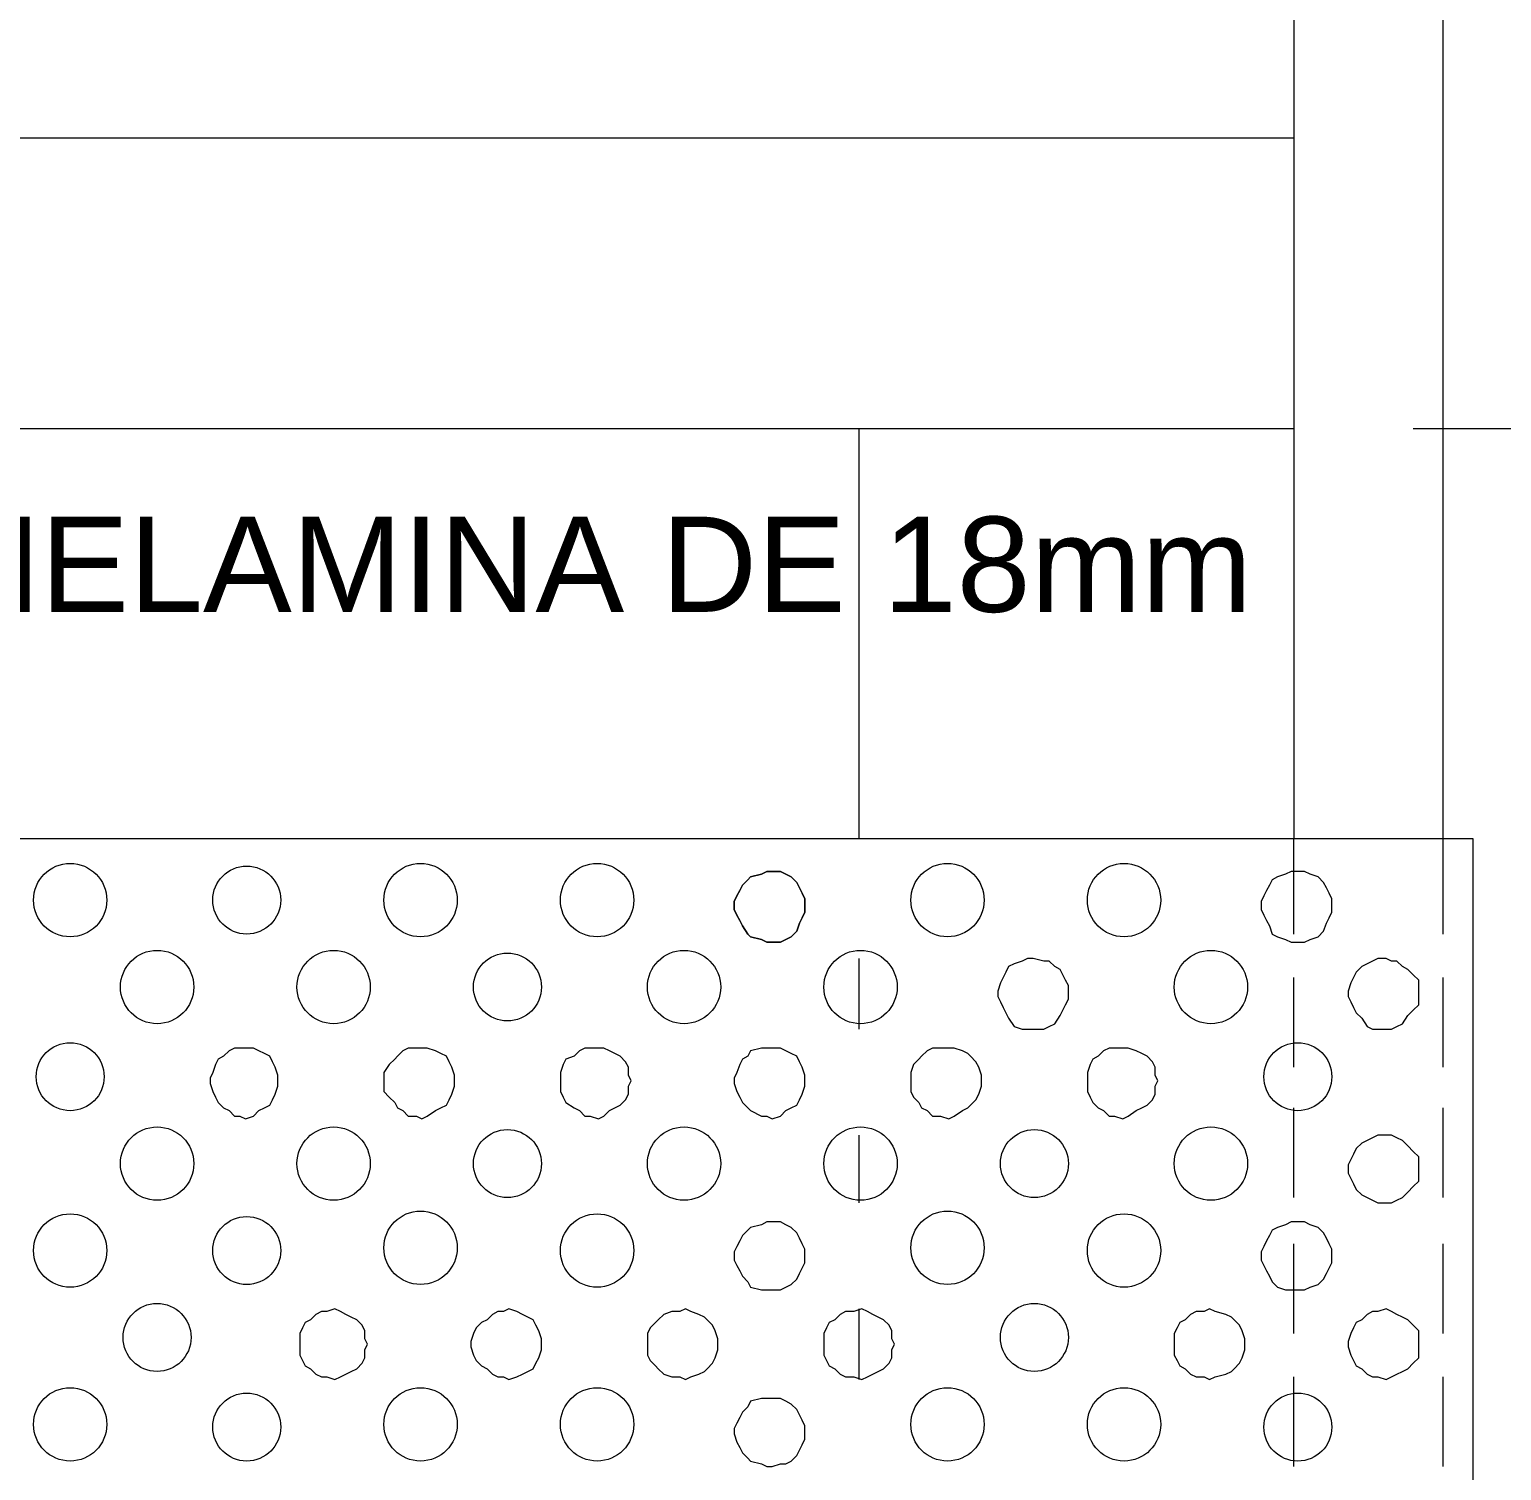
# Model space of a CAD drawing. Header units: inches. Extents: x 0.13 to 4.47, y 0.19 to 3.07.
# Drawn here: x 0.7696 to 1.0213, y 2.4198 to 2.6661 of the extents above; entities that cross this region are included whole.
import ezdxf

# ---------------------------------------------------------------- set-up
doc = ezdxf.new("R2010")
doc.units = ezdxf.units.IN
doc.header["$MEASUREMENT"] = 0
for name, color, linetype in [('PDF_PDF5_PDF12_PDF11_0', 7, 'Continuous'), ('PDF_PDF5_PDF12_PDF11_PROYECCION 2', 7, 'Continuous'), ('PDF_Texto', 7, 'Continuous')]:
    doc.layers.add(name, color=color, linetype=linetype)
doc.layers.add('PDF_PDF5_PDF12_PDF11_punteadas', color=7, linetype='Continuous', true_color=0xff3e00)
doc.styles.add('PDF Arial', font='arial.ttf')

msp = doc.modelspace()

# ---------------------------------------------------------------- linework, layer by layer
at = {"layer": 'PDF_PDF5_PDF12_PDF11_0', "lineweight": 5}
for points in [[(0.98577, 2.73764), (0.98577, 2.52773), (0.48932, 2.52773), (0.48932, 2.73764)], [(1.01131, 2.52773), (1.01131, 2.73764)], [(0.98577, 2.64754), (0.48932, 2.64754)], [(0.98577, 2.59785), (0.48932, 2.59785)], [(0.91146, 2.52773), (0.91146, 2.59785)], [(1.11208, 2.59785), (1.20264, 2.59785), (1.0062, 2.59785)], [(1.01642, 2.21426), (1.01642, 2.52773)], [(0.91146, 2.49522), (0.91146, 2.5073)], [(0.91146, 2.4655), (0.91146, 2.47711)], [(0.91146, 2.43531), (0.91146, 2.44739)]]:
    msp.add_lwpolyline(points, dxfattribs=at)
at = {"layer": 'PDF_PDF5_PDF12_PDF11_PROYECCION 2', "lineweight": 5}
msp.add_lwpolyline([(1.01642, 2.52773), (0.46378, 2.52773)], dxfattribs=at)
for points in [[(0.90217, 2.51658), (0.90217, 2.51519), (0.90171, 2.51426), (0.90125, 2.51333), (0.90078, 2.51194), (0.89985, 2.51101), (0.89892, 2.51055), (0.89799, 2.51008), (0.8966, 2.51008), (0.89567, 2.51008), (0.89474, 2.51055), (0.89289, 2.51101), (0.89242, 2.51148), (0.89149, 2.51287), (0.89103, 2.5138), (0.89056, 2.51473), (0.8901, 2.51565), (0.8901, 2.51705), (0.89056, 2.51798), (0.89103, 2.51891), (0.89149, 2.51983), (0.89242, 2.52076), (0.89289, 2.52123), (0.89474, 2.52169), (0.89567, 2.52216), (0.8966, 2.52216), (0.89799, 2.52216), (0.89892, 2.52169), (0.89985, 2.52123), (0.90078, 2.5203), (0.90125, 2.51937), (0.90171, 2.51844), (0.90217, 2.51751), (0.90217, 2.51658), (0.90217, 2.51751), (0.90171, 2.51844), (0.90125, 2.51937), (0.90078, 2.5203), (0.89985, 2.52123), (0.89892, 2.52169), (0.89799, 2.52216), (0.8966, 2.52216), (0.89567, 2.52216), (0.89474, 2.52169), (0.89289, 2.52123), (0.89242, 2.52076), (0.89149, 2.51983), (0.89103, 2.51891), (0.89056, 2.51798), (0.8901, 2.51705), (0.8901, 2.51565), (0.89056, 2.51473), (0.89103, 2.5138), (0.89149, 2.51287), (0.89242, 2.51148), (0.89289, 2.51101), (0.89474, 2.51055), (0.89567, 2.51008), (0.8966, 2.51008), (0.89799, 2.51008), (0.89892, 2.51055), (0.89985, 2.51101), (0.90078, 2.51194), (0.90125, 2.51333), (0.90171, 2.51426), (0.90217, 2.51519)], [(0.99227, 2.51658), (0.99227, 2.51751), (0.9918, 2.51844), (0.99134, 2.51937), (0.99087, 2.5203), (0.98995, 2.52123), (0.98855, 2.52169), (0.98762, 2.52216), (0.98623, 2.52216), (0.9853, 2.52216), (0.98437, 2.52169), (0.98298, 2.52123), (0.98205, 2.52076), (0.98159, 2.51983), (0.98112, 2.51891), (0.98066, 2.51798), (0.98019, 2.51705), (0.98019, 2.51565), (0.98066, 2.51473), (0.98112, 2.5138), (0.98159, 2.51287), (0.98205, 2.51148), (0.98298, 2.51101), (0.98437, 2.51055), (0.9853, 2.51008), (0.98623, 2.51008), (0.98762, 2.51008), (0.98855, 2.51055), (0.98995, 2.51101), (0.99087, 2.51194), (0.99134, 2.51333), (0.9918, 2.51426), (0.99227, 2.51519)], [(0.94722, 2.50126), (0.94722, 2.50265), (0.94676, 2.50358), (0.94629, 2.50451), (0.94583, 2.50544), (0.9449, 2.5059), (0.94397, 2.50683), (0.94304, 2.50683), (0.94118, 2.5073), (0.94026, 2.5073), (0.93933, 2.50683), (0.93793, 2.50637), (0.937, 2.5059), (0.93654, 2.50497), (0.93608, 2.50404), (0.93561, 2.50312), (0.93515, 2.50172), (0.93515, 2.50079), (0.93561, 2.49987), (0.93608, 2.49894), (0.93654, 2.49801), (0.937, 2.49708), (0.93793, 2.49569), (0.93933, 2.49522), (0.94026, 2.49522), (0.94118, 2.49522), (0.94304, 2.49522), (0.94397, 2.49569), (0.9449, 2.49615), (0.94583, 2.49754), (0.94629, 2.49847), (0.94676, 2.4994), (0.94722, 2.50033)], [(1.00713, 2.50126), (1.00713, 2.50265), (1.00713, 2.50358), (1.0062, 2.50451), (1.00527, 2.50544), (1.00434, 2.5059), (1.00341, 2.50683), (1.00248, 2.50683), (1.00156, 2.5073), (1.00016, 2.5073), (0.99923, 2.50683), (0.99831, 2.50637), (0.99738, 2.5059), (0.99645, 2.50497), (0.99598, 2.50404), (0.99552, 2.50312), (0.99505, 2.50172), (0.99505, 2.50079), (0.99552, 2.49987), (0.99598, 2.49894), (0.99645, 2.49801), (0.99738, 2.49708), (0.99831, 2.49569), (0.99923, 2.49522), (1.00016, 2.49522), (1.00156, 2.49522), (1.00248, 2.49522), (1.00341, 2.49569), (1.00434, 2.49615), (1.00527, 2.49754), (1.0062, 2.49847), (1.00713, 2.4994), (1.00713, 2.50033)], [(0.81208, 2.4864), (0.81208, 2.48733), (0.81162, 2.48872), (0.81115, 2.48965), (0.81069, 2.49058), (0.80976, 2.49104), (0.80883, 2.49151), (0.8079, 2.49197), (0.80651, 2.49197), (0.80558, 2.49197), (0.80465, 2.49197), (0.80372, 2.49151), (0.80279, 2.49058), (0.80186, 2.49011), (0.8014, 2.48918), (0.80094, 2.48779), (0.80047, 2.48686), (0.80047, 2.48593), (0.80094, 2.48454), (0.8014, 2.48361), (0.80186, 2.48268), (0.80279, 2.48175), (0.80372, 2.48129), (0.80465, 2.48036), (0.80558, 2.48036), (0.80651, 2.4799), (0.8079, 2.48036), (0.80883, 2.48129), (0.80976, 2.48175), (0.81069, 2.48222), (0.81115, 2.48315), (0.81162, 2.48408), (0.81208, 2.48547)], [(0.84227, 2.4864), (0.84227, 2.48733), (0.8418, 2.48872), (0.84134, 2.48965), (0.84087, 2.49058), (0.83994, 2.49104), (0.83902, 2.49151), (0.83762, 2.49197), (0.83669, 2.49197), (0.83577, 2.49197), (0.83437, 2.49197), (0.83344, 2.49151), (0.83251, 2.49058), (0.83205, 2.49011), (0.83112, 2.48918), (0.83019, 2.48779), (0.83019, 2.48686), (0.83019, 2.48593), (0.83019, 2.48454), (0.83112, 2.48361), (0.83205, 2.48268), (0.83251, 2.48175), (0.83344, 2.48129), (0.83437, 2.48036), (0.83577, 2.48036), (0.83669, 2.4799), (0.83762, 2.48036), (0.83902, 2.48129), (0.83994, 2.48175), (0.84087, 2.48222), (0.84134, 2.48315), (0.8418, 2.48408), (0.84227, 2.48547)], [(0.87245, 2.4864), (0.87199, 2.48733), (0.87199, 2.48872), (0.87152, 2.48965), (0.8706, 2.49058), (0.86967, 2.49104), (0.86874, 2.49151), (0.86781, 2.49197), (0.86688, 2.49197), (0.86549, 2.49197), (0.86456, 2.49197), (0.86363, 2.49151), (0.8627, 2.49058), (0.86131, 2.49011), (0.86084, 2.48918), (0.86038, 2.48779), (0.86038, 2.48686), (0.86038, 2.48593), (0.86038, 2.48454), (0.86084, 2.48361), (0.86131, 2.48268), (0.8627, 2.48175), (0.86363, 2.48129), (0.86456, 2.48036), (0.86549, 2.48036), (0.86688, 2.4799), (0.86781, 2.48036), (0.86874, 2.48129), (0.86967, 2.48175), (0.8706, 2.48222), (0.87152, 2.48315), (0.87199, 2.48408), (0.87199, 2.48547)], [(0.90217, 2.4864), (0.90217, 2.48733), (0.90171, 2.48872), (0.90125, 2.48965), (0.90078, 2.49058), (0.89985, 2.49104), (0.89892, 2.49151), (0.89799, 2.49197), (0.8966, 2.49197), (0.89567, 2.49197), (0.89474, 2.49197), (0.89289, 2.49151), (0.89242, 2.49058), (0.89149, 2.49011), (0.89103, 2.48918), (0.89056, 2.48779), (0.8901, 2.48686), (0.8901, 2.48593), (0.89056, 2.48454), (0.89103, 2.48361), (0.89149, 2.48268), (0.89242, 2.48175), (0.89289, 2.48129), (0.89474, 2.48036), (0.89567, 2.48036), (0.8966, 2.4799), (0.89799, 2.48036), (0.89892, 2.48129), (0.89985, 2.48175), (0.90078, 2.48222), (0.90125, 2.48315), (0.90171, 2.48408), (0.90217, 2.48547)], [(0.90217, 2.4864), (0.90217, 2.48733), (0.90171, 2.48872), (0.90125, 2.48965), (0.90078, 2.49058), (0.89985, 2.49104), (0.89892, 2.49151), (0.89799, 2.49197), (0.8966, 2.49197), (0.89567, 2.49197), (0.89474, 2.49197), (0.89289, 2.49151), (0.89242, 2.49058), (0.89149, 2.49011), (0.89103, 2.48918), (0.89056, 2.48779), (0.8901, 2.48686), (0.8901, 2.48593), (0.89056, 2.48454), (0.89103, 2.48361), (0.89149, 2.48268), (0.89242, 2.48175), (0.89289, 2.48129), (0.89474, 2.48036), (0.89567, 2.48036), (0.8966, 2.4799), (0.89799, 2.48036), (0.89892, 2.48129), (0.89985, 2.48175), (0.90078, 2.48222), (0.90125, 2.48315), (0.90171, 2.48408), (0.90217, 2.48547)], [(0.93236, 2.4864), (0.93236, 2.48733), (0.9319, 2.48872), (0.93143, 2.48965), (0.9305, 2.49058), (0.93004, 2.49104), (0.92911, 2.49151), (0.92772, 2.49197), (0.92679, 2.49197), (0.92539, 2.49197), (0.924, 2.49197), (0.92307, 2.49151), (0.92214, 2.49058), (0.92168, 2.49011), (0.92075, 2.48918), (0.92029, 2.48779), (0.92029, 2.48686), (0.92029, 2.48593), (0.92029, 2.48454), (0.92075, 2.48361), (0.92168, 2.48268), (0.92214, 2.48175), (0.92307, 2.48129), (0.924, 2.48036), (0.92539, 2.48036), (0.92679, 2.4799), (0.92772, 2.48036), (0.92911, 2.48129), (0.93004, 2.48175), (0.9305, 2.48222), (0.93143, 2.48315), (0.9319, 2.48408), (0.93236, 2.48547)], [(0.96255, 2.4864), (0.96208, 2.48733), (0.96208, 2.48872), (0.96162, 2.48965), (0.96069, 2.49058), (0.95976, 2.49104), (0.95883, 2.49151), (0.95744, 2.49197), (0.95651, 2.49197), (0.95512, 2.49197), (0.95419, 2.49197), (0.95326, 2.49151), (0.95233, 2.49058), (0.9514, 2.49011), (0.95094, 2.48918), (0.95047, 2.48779), (0.95047, 2.48686), (0.95047, 2.48593), (0.95047, 2.48454), (0.95094, 2.48361), (0.9514, 2.48268), (0.95233, 2.48175), (0.95326, 2.48129), (0.95419, 2.48036), (0.95512, 2.48036), (0.95651, 2.4799), (0.95744, 2.48036), (0.95883, 2.48129), (0.95976, 2.48175), (0.96069, 2.48222), (0.96162, 2.48315), (0.96208, 2.48408), (0.96208, 2.48547)], [(1.00713, 2.47154), (1.00713, 2.47247), (1.00713, 2.47339), (1.0062, 2.47432), (1.00527, 2.47525), (1.00434, 2.47618), (1.00341, 2.47665), (1.00248, 2.47711), (1.00156, 2.47711), (1.00016, 2.47711), (0.99923, 2.47665), (0.99831, 2.47618), (0.99738, 2.47572), (0.99645, 2.47479), (0.99598, 2.47386), (0.99552, 2.47293), (0.99505, 2.472), (0.99505, 2.47061), (0.99552, 2.46968), (0.99598, 2.46875), (0.99645, 2.46782), (0.99738, 2.46689), (0.99831, 2.46643), (0.99923, 2.46596), (1.00016, 2.4655), (1.00156, 2.4655), (1.00248, 2.4655), (1.00341, 2.46596), (1.00434, 2.46643), (1.00527, 2.46736), (1.0062, 2.46829), (1.00713, 2.46921), (1.00713, 2.47014)], [(0.90217, 2.45621), (0.90217, 2.4576), (0.90171, 2.45853), (0.90125, 2.45946), (0.90078, 2.46039), (0.89985, 2.46132), (0.89892, 2.46178), (0.89799, 2.46225), (0.8966, 2.46225), (0.89567, 2.46225), (0.89474, 2.46178), (0.89289, 2.46132), (0.89242, 2.46086), (0.89149, 2.45993), (0.89103, 2.459), (0.89056, 2.45807), (0.8901, 2.45714), (0.8901, 2.45575), (0.89056, 2.45482), (0.89103, 2.45389), (0.89149, 2.45296), (0.89242, 2.45203), (0.89289, 2.4511), (0.89474, 2.45064), (0.89567, 2.45064), (0.8966, 2.45064), (0.89799, 2.45064), (0.89892, 2.4511), (0.89985, 2.45157), (0.90078, 2.4525), (0.90125, 2.45343), (0.90171, 2.45435), (0.90217, 2.45528)], [(0.90217, 2.45621), (0.90217, 2.4576), (0.90171, 2.45853), (0.90125, 2.45946), (0.90078, 2.46039), (0.89985, 2.46132), (0.89892, 2.46178), (0.89799, 2.46225), (0.8966, 2.46225), (0.89567, 2.46225), (0.89474, 2.46178), (0.89289, 2.46132), (0.89242, 2.46086), (0.89149, 2.45993), (0.89103, 2.459), (0.89056, 2.45807), (0.8901, 2.45714), (0.8901, 2.45575), (0.89056, 2.45482), (0.89103, 2.45389), (0.89149, 2.45296), (0.89242, 2.45203), (0.89289, 2.4511), (0.89474, 2.45064), (0.89567, 2.45064), (0.8966, 2.45064), (0.89799, 2.45064), (0.89892, 2.4511), (0.89985, 2.45157), (0.90078, 2.4525), (0.90125, 2.45343), (0.90171, 2.45435), (0.90217, 2.45528)], [(0.99227, 2.45621), (0.99227, 2.4576), (0.9918, 2.45853), (0.99134, 2.45946), (0.99087, 2.46039), (0.98995, 2.46132), (0.98855, 2.46178), (0.98762, 2.46225), (0.98623, 2.46225), (0.9853, 2.46225), (0.98437, 2.46178), (0.98298, 2.46132), (0.98205, 2.46086), (0.98159, 2.45993), (0.98112, 2.459), (0.98066, 2.45807), (0.98019, 2.45714), (0.98019, 2.45575), (0.98066, 2.45482), (0.98112, 2.45389), (0.98159, 2.45296), (0.98205, 2.45203), (0.98298, 2.4511), (0.98437, 2.45064), (0.9853, 2.45064), (0.98623, 2.45064), (0.98762, 2.45064), (0.98855, 2.4511), (0.98995, 2.45157), (0.99087, 2.4525), (0.99134, 2.45343), (0.9918, 2.45435), (0.99227, 2.45528)], [(0.82741, 2.44135), (0.82694, 2.44228), (0.82694, 2.44367), (0.82648, 2.4446), (0.82555, 2.44553), (0.82462, 2.44599), (0.82369, 2.44646), (0.82276, 2.44692), (0.82183, 2.44739), (0.82044, 2.44692), (0.81951, 2.44692), (0.81858, 2.44646), (0.81765, 2.44553), (0.81672, 2.44507), (0.81626, 2.44414), (0.8158, 2.44321), (0.8158, 2.44182), (0.8158, 2.44089), (0.8158, 2.43949), (0.81626, 2.43856), (0.81672, 2.43764), (0.81765, 2.43717), (0.81858, 2.43624), (0.81951, 2.43578), (0.82044, 2.43578), (0.82183, 2.43531), (0.82276, 2.43578), (0.82369, 2.43624), (0.82462, 2.43671), (0.82555, 2.43717), (0.82648, 2.4381), (0.82694, 2.43903), (0.82694, 2.44042)], [(0.85713, 2.44135), (0.85713, 2.44228), (0.85666, 2.44367), (0.8562, 2.4446), (0.85573, 2.44553), (0.85481, 2.44599), (0.85388, 2.44646), (0.85295, 2.44692), (0.85155, 2.44739), (0.85063, 2.44692), (0.8497, 2.44692), (0.84877, 2.44646), (0.84784, 2.44553), (0.84691, 2.44507), (0.84598, 2.44414), (0.84552, 2.44321), (0.84505, 2.44182), (0.84505, 2.44089), (0.84552, 2.43949), (0.84598, 2.43856), (0.84691, 2.43764), (0.84784, 2.43717), (0.84877, 2.43624), (0.8497, 2.43578), (0.85063, 2.43578), (0.85155, 2.43531), (0.85295, 2.43578), (0.85388, 2.43624), (0.85481, 2.43671), (0.85573, 2.43717), (0.8562, 2.4381), (0.85666, 2.43903), (0.85713, 2.44042)], [(0.88731, 2.44135), (0.88731, 2.44228), (0.88685, 2.44367), (0.88638, 2.4446), (0.88546, 2.44553), (0.88499, 2.44599), (0.88406, 2.44646), (0.88267, 2.44692), (0.88174, 2.44739), (0.88081, 2.44692), (0.87942, 2.44692), (0.87803, 2.44646), (0.8771, 2.44553), (0.87663, 2.44507), (0.8757, 2.44414), (0.87524, 2.44321), (0.87524, 2.44182), (0.87524, 2.44089), (0.87524, 2.43949), (0.8757, 2.43856), (0.87663, 2.43764), (0.8771, 2.43717), (0.87803, 2.43624), (0.87942, 2.43578), (0.88081, 2.43578), (0.88174, 2.43531), (0.88267, 2.43578), (0.88406, 2.43624), (0.88499, 2.43671), (0.88546, 2.43717), (0.88638, 2.4381), (0.88685, 2.43903), (0.88731, 2.44042)], [(0.88731, 2.44135), (0.88731, 2.44228), (0.88685, 2.44367), (0.88638, 2.4446), (0.88546, 2.44553), (0.88499, 2.44599), (0.88406, 2.44646), (0.88267, 2.44692), (0.88174, 2.44739), (0.88081, 2.44692), (0.87942, 2.44692), (0.87803, 2.44646), (0.8771, 2.44553), (0.87663, 2.44507), (0.8757, 2.44414), (0.87524, 2.44321), (0.87524, 2.44182), (0.87524, 2.44089), (0.87524, 2.43949), (0.8757, 2.43856), (0.87663, 2.43764), (0.8771, 2.43717), (0.87803, 2.43624), (0.87942, 2.43578), (0.88081, 2.43578), (0.88174, 2.43531), (0.88267, 2.43578), (0.88406, 2.43624), (0.88499, 2.43671), (0.88546, 2.43717), (0.88638, 2.4381), (0.88685, 2.43903), (0.88731, 2.44042)], [(0.9175, 2.44135), (0.91704, 2.44228), (0.91704, 2.44367), (0.91657, 2.4446), (0.91564, 2.44553), (0.91471, 2.44599), (0.91378, 2.44646), (0.91286, 2.44692), (0.91193, 2.44739), (0.91053, 2.44692), (0.90914, 2.44692), (0.90821, 2.44646), (0.90728, 2.44553), (0.90635, 2.44507), (0.90589, 2.44414), (0.90543, 2.44321), (0.90543, 2.44182), (0.90543, 2.44089), (0.90543, 2.43949), (0.90589, 2.43856), (0.90635, 2.43764), (0.90728, 2.43717), (0.90821, 2.43624), (0.90914, 2.43578), (0.91053, 2.43578), (0.91193, 2.43531), (0.91286, 2.43578), (0.91378, 2.43624), (0.91471, 2.43671), (0.91564, 2.43717), (0.91657, 2.4381), (0.91704, 2.43903), (0.91704, 2.44042)], [(0.97741, 2.44135), (0.97741, 2.44228), (0.97694, 2.44367), (0.97648, 2.4446), (0.97555, 2.44553), (0.97509, 2.44599), (0.97416, 2.44646), (0.9723, 2.44692), (0.97137, 2.44739), (0.97044, 2.44692), (0.96905, 2.44692), (0.96812, 2.44646), (0.96719, 2.44553), (0.96626, 2.44507), (0.9658, 2.44414), (0.96533, 2.44321), (0.96533, 2.44182), (0.96533, 2.44089), (0.96533, 2.43949), (0.9658, 2.43856), (0.96626, 2.43764), (0.96719, 2.43717), (0.96812, 2.43624), (0.96905, 2.43578), (0.97044, 2.43578), (0.97137, 2.43531), (0.9723, 2.43578), (0.97416, 2.43624), (0.97509, 2.43671), (0.97555, 2.43717), (0.97648, 2.4381), (0.97694, 2.43903), (0.97741, 2.44042)], [(1.00713, 2.44135), (1.00713, 2.44228), (1.00713, 2.44367), (1.0062, 2.4446), (1.00527, 2.44553), (1.00434, 2.44599), (1.00341, 2.44646), (1.00248, 2.44692), (1.00156, 2.44739), (1.00016, 2.44692), (0.99923, 2.44692), (0.99831, 2.44646), (0.99738, 2.44553), (0.99645, 2.44507), (0.99598, 2.44414), (0.99552, 2.44321), (0.99505, 2.44182), (0.99505, 2.44089), (0.99552, 2.43949), (0.99598, 2.43856), (0.99645, 2.43764), (0.99738, 2.43717), (0.99831, 2.43624), (0.99923, 2.43578), (1.00016, 2.43578), (1.00156, 2.43531), (1.00248, 2.43578), (1.00341, 2.43624), (1.00434, 2.43671), (1.00527, 2.43717), (1.0062, 2.4381), (1.00713, 2.43903), (1.00713, 2.44042)], [(0.90217, 2.42649), (0.90217, 2.42742), (0.90171, 2.42835), (0.90125, 2.42928), (0.90078, 2.43021), (0.89985, 2.43113), (0.89892, 2.4316), (0.89799, 2.43206), (0.8966, 2.43206), (0.89567, 2.43206), (0.89474, 2.43206), (0.89289, 2.4316), (0.89242, 2.43067), (0.89149, 2.42974), (0.89103, 2.42881), (0.89056, 2.42788), (0.8901, 2.42695), (0.8901, 2.42603), (0.89056, 2.42463), (0.89103, 2.4237), (0.89149, 2.42277), (0.89242, 2.42185), (0.89289, 2.42138), (0.89474, 2.42092), (0.89567, 2.42045), (0.8966, 2.42045), (0.89799, 2.42092), (0.89892, 2.42092), (0.89985, 2.42138), (0.90078, 2.42231), (0.90125, 2.42324), (0.90171, 2.42417), (0.90217, 2.4251)], [(0.90217, 2.42649), (0.90217, 2.42742), (0.90171, 2.42835), (0.90125, 2.42928), (0.90078, 2.43021), (0.89985, 2.43113), (0.89892, 2.4316), (0.89799, 2.43206), (0.8966, 2.43206), (0.89567, 2.43206), (0.89474, 2.43206), (0.89289, 2.4316), (0.89242, 2.43067), (0.89149, 2.42974), (0.89103, 2.42881), (0.89056, 2.42788), (0.8901, 2.42695), (0.8901, 2.42603), (0.89056, 2.42463), (0.89103, 2.4237), (0.89149, 2.42277), (0.89242, 2.42185), (0.89289, 2.42138), (0.89474, 2.42092), (0.89567, 2.42045), (0.8966, 2.42045), (0.89799, 2.42092), (0.89892, 2.42092), (0.89985, 2.42138), (0.90078, 2.42231), (0.90125, 2.42324), (0.90171, 2.42417), (0.90217, 2.4251)]]:
    msp.add_lwpolyline(points, close=True, dxfattribs=at)
for centre, radius in [((0.77655, 2.51728), 0.00627), ((0.80674, 2.51728), 0.00581), ((0.83646, 2.51728), 0.00627), ((0.86665, 2.51728), 0.00627), ((0.92656, 2.51728), 0.00627), ((0.95674, 2.51728), 0.00627), ((0.79142, 2.50242), 0.00627), ((0.8216, 2.50242), 0.00627), ((0.85132, 2.50242), 0.00581), ((0.88151, 2.50242), 0.00627), ((0.88151, 2.50242), 0.00627), ((0.91169, 2.50242), 0.00627), ((0.9716, 2.50242), 0.00627), ((0.77655, 2.48709), 0.00581), ((0.98646, 2.48709), 0.00581), ((0.79142, 2.47223), 0.00627), ((0.8216, 2.47223), 0.00627), ((0.85132, 2.47223), 0.00581), ((0.88151, 2.47223), 0.00627), ((0.88151, 2.47223), 0.00627), ((0.91169, 2.47223), 0.00627), ((0.94142, 2.47223), 0.00581), ((0.9716, 2.47223), 0.00627), ((0.77655, 2.45737), 0.00627), ((0.80674, 2.45737), 0.00581), ((0.83646, 2.45784), 0.00627), ((0.86665, 2.45737), 0.00627), ((0.92656, 2.45784), 0.00627), ((0.95674, 2.45737), 0.00627), ((0.79141, 2.44251), 0.00581), ((0.94142, 2.44251), 0.00581), ((0.77655, 2.42765), 0.00627), ((0.80674, 2.42719), 0.00581), ((0.83646, 2.42765), 0.00627), ((0.86665, 2.42765), 0.00627), ((0.92656, 2.42765), 0.00627), ((0.95674, 2.42765), 0.00627), ((0.98646, 2.42719), 0.00581)]:
    msp.add_circle(centre, radius, dxfattribs=at)
at = {"layer": 'PDF_PDF5_PDF12_PDF11_punteadas', "lineweight": 5}
for points in [[(0.98577, 2.51148), (0.98577, 2.52773)], [(1.01131, 2.51148), (1.01131, 2.52773)], [(0.98577, 2.48872), (0.98577, 2.50404)], [(1.01131, 2.48872), (1.01131, 2.50404)], [(0.98577, 2.46643), (0.98577, 2.48175)], [(1.01131, 2.46643), (1.01131, 2.48175)], [(0.98577, 2.44321), (0.98577, 2.45853)], [(1.01131, 2.44321), (1.01131, 2.45853)], [(0.98577, 2.42045), (0.98577, 2.43578)], [(1.01131, 2.42045), (1.01131, 2.43578)]]:
    msp.add_lwpolyline(points, dxfattribs=at)

# ---------------------------------------------------------------- texts
at = {"layer": 'PDF_Texto', "insert": (0.58452, 2.56632), "char_height": 0.0162756, "attachment_point": 7, "style": 'PDF Arial'}
msp.add_mtext('CAJONERA DE MELAMINA DE 18mm', dxfattribs=at)

doc.saveas('drawing.dxf')
